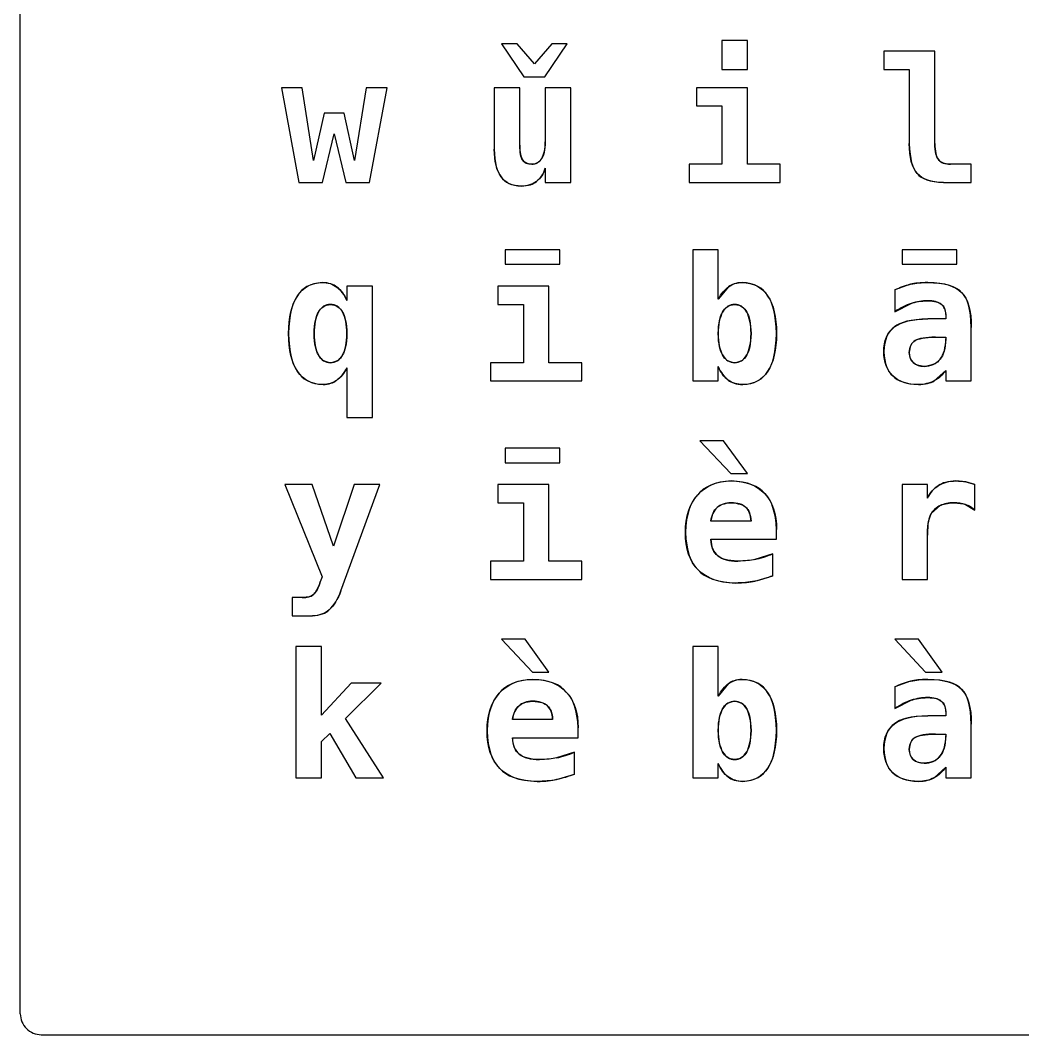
# Model space of a CAD drawing. Extents: x 0.3 to 27.4, y 70.6 to 97.6.
# Drawn here: x 0.27 to 13.82, y 70.56 to 84.26 of the extents above; entities that cross this region are included whole.
import ezdxf

# ---------------------------------------------------------------- set-up
doc = ezdxf.new("R2010")
doc.units = 0
doc.layers.get('0').update_dxf_attribs({"linetype": 'CONTINUOUS'})

msp = doc.modelspace()

# ---------------------------------------------------------------- linework, layer by layer
at = {"color": 7}
for points in [[(0.270933, 70.837956), (0.270933, 97.366844)], [(6.775303, 83.94178), (7.07694, 83.498558)], [(6.984602, 83.94178), (6.775303, 83.94178)], [(7.217755, 83.674), (6.984602, 83.94178)], [(7.452447, 83.94178), (7.217755, 83.674)], [(7.360109, 83.498558), (7.661746, 83.94178)], [(7.661746, 83.94178), (7.452447, 83.94178)], [(10.096623, 83.991026), (9.751895, 83.991026)], [(9.751895, 83.991026), (9.751895, 83.597052), (10.096623, 83.597052)], [(10.096623, 83.597052), (10.096623, 83.991026)], [(11.940538, 83.843286), (11.940538, 83.597052)], [(12.629994, 83.843286), (11.940538, 83.843286)], [(12.629994, 82.596726), (12.629994, 83.843286)], [(7.07694, 83.498558), (7.360109, 83.498558)], [(11.940538, 83.597052), (12.285266, 83.597052)], [(12.285266, 83.597052), (12.285266, 82.596726)], [(3.798711, 83.350818), (4.034173, 82.0704)], [(4.081111, 83.350818), (3.798711, 83.350818)], [(4.235007, 82.36665), (4.081111, 83.350818)], [(4.944469, 83.350818), (4.788265, 82.36665)], [(5.226869, 83.350818), (4.944469, 83.350818)], [(4.991408, 82.0704), (5.226869, 83.350818)], [(6.67681, 83.350818), (6.67681, 82.521316)], [(7.021537, 83.350818), (6.67681, 83.350818)], [(7.021537, 82.572872), (7.021537, 83.350818)], [(7.366265, 82.0704), (7.710993, 82.0704), (7.710993, 83.350818), (7.366265, 83.350818), (7.366265, 82.61904)], [(10.096623, 83.350818), (9.407167, 83.350818)], [(9.407167, 83.350818), (9.407167, 83.104583), (9.751895, 83.104583)], [(10.096623, 82.316634), (10.096623, 83.350818)], [(9.751895, 83.104583), (9.751895, 82.316634)], [(4.375822, 83.00609), (4.235007, 82.36665)], [(4.649758, 83.00609), (4.375822, 83.00609)], [(4.788265, 82.36665), (4.649758, 83.00609)], [(4.355816, 82.0704), (4.512021, 82.729076)], [(4.512021, 82.729076), (4.669764, 82.0704)], [(7.366265, 82.264309), (7.366265, 82.0704)], [(9.308674, 82.316634), (9.308674, 82.0704)], [(9.751895, 82.316634), (9.308674, 82.316634)], [(10.539845, 82.316634), (10.096623, 82.316634)], [(10.539845, 82.0704), (10.539845, 82.316634)], [(13.122462, 82.0704), (13.122462, 82.316634), (12.84391, 82.316634)], [(4.034173, 82.0704), (4.355816, 82.0704)], [(4.669764, 82.0704), (4.991408, 82.0704)], [(9.308674, 82.0704), (10.539845, 82.0704)], [(12.746185, 82.0704), (13.122462, 82.0704)], [(6.82455, 81.162175), (6.82455, 80.965187)], [(7.563252, 80.965187), (7.563252, 81.162175), (6.82455, 81.162175)], [(9.702648, 81.162175), (9.357921, 81.162175)], [(9.357921, 81.162175), (9.357921, 79.389289)], [(9.702648, 80.493495), (9.702648, 81.162175)], [(12.186772, 81.162175), (12.186772, 80.965187)], [(12.925475, 80.965187), (12.925475, 81.162175), (12.186772, 81.162175)], [(6.82455, 80.965187), (7.563252, 80.965187)], [(12.186772, 80.965187), (12.925475, 80.965187)], [(4.685154, 80.669706), (4.685154, 80.475797)], [(5.029882, 80.669706), (4.685154, 80.669706)], [(5.029882, 78.896821), (5.029882, 80.669706)], [(6.726056, 80.669706), (6.726056, 80.423472)], [(7.415512, 79.635523), (7.415512, 80.669706), (6.726056, 80.669706)], [(9.843464, 80.662781), (9.702648, 80.493495)], [(12.302964, 80.695099), (12.088279, 80.62046)], [(12.088279, 80.62046), (12.088279, 80.324979), (12.312198, 80.437323)], [(6.726056, 80.423472), (7.070784, 80.423472)], [(7.070784, 80.423472), (7.070784, 79.635523)], [(12.777734, 80.284966), (12.777734, 80.226485), (12.534578, 80.226485)], [(13.122462, 79.389289), (13.122462, 80.111832)], [(12.637689, 79.980251), (12.777734, 79.980251), (12.777734, 79.957936)], [(6.627563, 79.635523), (6.627563, 79.389289)], [(7.070784, 79.635523), (6.627563, 79.635523)], [(7.858733, 79.635523), (7.415512, 79.635523)], [(7.858733, 79.389289), (7.858733, 79.635523)], [(4.685154, 79.56627), (4.685154, 78.896821)], [(9.357921, 79.389289), (9.702648, 79.389289), (9.702648, 79.583198)], [(12.61999, 79.389289), (12.777734, 79.530874)], [(12.777734, 79.530874), (12.777734, 79.389289)], [(6.627563, 79.389289), (7.858733, 79.389289)], [(12.777734, 79.389289), (13.122462, 79.389289)], [(4.685154, 78.896821), (5.029882, 78.896821)], [(9.456414, 78.579557), (9.873473, 78.136336)], [(9.775749, 78.579557), (9.456414, 78.579557)], [(9.873473, 78.136336), (10.096623, 78.136336), (9.775749, 78.579557)], [(6.82455, 78.481064), (6.82455, 78.284076)], [(7.563252, 78.284076), (7.563252, 78.481064), (6.82455, 78.481064)], [(6.82455, 78.284076), (7.563252, 78.284076)], [(4.21654, 77.988595), (3.847958, 77.988595)], [(3.847958, 77.988595), (4.34966, 76.741265)], [(4.505095, 77.157555), (4.21654, 77.988595)], [(4.781339, 77.988595), (4.505095, 77.157555)], [(4.604358, 76.554281), (5.128376, 77.988595)], [(5.128376, 77.988595), (4.781339, 77.988595)], [(7.415512, 77.988595), (6.726056, 77.988595)], [(6.726056, 77.988595), (6.726056, 77.742361)], [(7.415512, 76.954412), (7.415512, 77.988595)], [(12.186772, 77.988595), (12.186772, 76.708178)], [(12.5315, 77.988595), (12.186772, 77.988595)], [(12.5315, 77.80315), (12.5315, 77.988595)], [(13.047822, 78.024761), (12.915471, 78.037842)], [(13.171709, 77.988595), (13.047822, 78.024761)], [(13.171709, 77.643868), (13.171709, 77.988595)], [(7.070784, 77.742361), (7.070784, 76.954412), (6.627563, 76.954412)], [(6.726056, 77.742361), (7.070784, 77.742361)], [(13.044744, 77.717738), (13.171709, 77.643868)], [(12.542273, 77.49151), (12.579977, 77.596929)], [(12.579977, 77.596929), (12.701556, 77.704657)], [(10.14587, 77.496127), (9.604155, 77.494588)], [(9.604155, 77.249893), (10.490598, 77.249893), (10.490598, 77.383013)], [(12.5315, 76.708178), (12.5315, 77.303757)], [(10.441351, 77.052906), (10.199734, 76.977496)], [(10.441351, 76.757425), (10.441351, 77.052906)], [(6.627563, 76.954412), (6.627563, 76.708178)], [(7.858733, 76.954412), (7.415512, 76.954412)], [(7.858733, 76.708178), (7.858733, 76.954412)], [(10.197425, 76.683554), (10.441351, 76.757425)], [(4.34966, 76.741265), (4.325037, 76.672782)], [(6.627563, 76.708178), (7.858733, 76.708178)], [(12.186772, 76.708178), (12.5315, 76.708178)], [(4.080341, 76.461944), (3.946452, 76.461944), (3.946452, 76.215709), (4.218848, 76.215709)], [(4.340426, 75.799953), (3.995698, 75.799953)], [(3.995698, 75.799953), (3.995698, 74.027067)], [(4.340426, 74.871958), (4.340426, 75.799953)], [(7.094638, 75.898446), (6.775303, 75.898446)], [(6.775303, 75.898446), (7.192362, 75.455225), (7.415512, 75.455225)], [(7.415512, 75.455225), (7.094638, 75.898446)], [(9.357921, 75.799953), (9.357921, 74.027067)], [(9.702648, 75.799953), (9.357921, 75.799953)], [(9.702648, 75.131273), (9.702648, 75.799953)], [(12.088279, 75.898446), (12.505338, 75.455225)], [(12.728487, 75.455225), (12.407614, 75.898446), (12.088279, 75.898446)], [(12.505338, 75.455225), (12.728487, 75.455225)], [(4.743635, 75.307484), (4.340426, 74.871958)], [(4.664378, 74.829636), (5.149921, 75.307484)], [(5.149921, 75.307484), (4.743635, 75.307484)], [(9.843464, 75.300559), (9.702648, 75.131273)], [(12.302964, 75.332877), (12.088279, 75.258237)], [(12.088279, 75.258237), (12.088279, 74.962756)], [(12.088279, 74.962756), (12.312198, 75.075101)], [(12.777734, 74.922743), (12.777734, 74.864263), (12.534578, 74.864263)], [(5.177622, 74.027067), (4.664378, 74.829636)], [(7.464759, 74.815016), (6.923044, 74.813477)], [(7.809487, 74.568782), (7.809487, 74.701902)], [(12.61999, 74.027067), (12.777734, 74.168651), (12.777734, 74.027067), (13.122462, 74.027067), (13.122462, 74.74961)], [(4.340426, 74.516457), (4.455079, 74.626493)], [(4.455079, 74.626493), (4.806732, 74.027067)], [(6.923044, 74.568782), (7.809487, 74.568782)], [(12.637689, 74.618029), (12.777734, 74.618029), (12.777734, 74.595714)], [(3.995698, 74.027067), (4.340426, 74.027067), (4.340426, 74.516457)], [(7.76024, 74.076313), (7.76024, 74.371794), (7.518623, 74.296385)], [(9.702648, 74.027067), (9.702648, 74.220976)], [(4.806732, 74.027067), (5.177622, 74.027067)], [(7.516314, 74.002443), (7.76024, 74.076313)], [(9.357921, 74.027067), (9.702648, 74.027067)], [(0.553156, 70.555733), (27.082044, 70.555733)]]:
    msp.add_lwpolyline(points, dxfattribs=at)
for points in [[(6.67681, 82.521316), (6.682484, 82.335409), (6.713263, 82.210753), (6.769147, 82.147348)], [(6.769147, 82.147348), (6.707589, 82.231478), (6.67681, 82.356134), (6.67681, 82.521316)], [(7.058472, 82.375884), (7.035894, 82.405795), (7.023583, 82.471457), (7.021537, 82.572872)], [(7.021537, 82.572872), (7.021537, 82.481047), (7.033849, 82.415384), (7.058472, 82.375884)], [(7.366265, 82.61904), (7.363047, 82.510321), (7.346632, 82.435937), (7.317018, 82.395891)], [(7.317018, 82.395891), (7.34985, 82.449242), (7.366265, 82.523625), (7.366265, 82.61904)], [(12.285266, 82.596726), (12.291124, 82.388462), (12.326777, 82.253546), (12.392224, 82.191978)], [(12.392224, 82.191978), (12.320919, 82.27303), (12.285266, 82.407946), (12.285266, 82.596726)], [(12.392224, 82.191978), (12.320919, 82.27303), (12.285266, 82.407946), (12.285266, 82.596726)], [(12.678471, 82.379732), (12.648756, 82.41212), (12.632597, 82.484451), (12.629994, 82.596726)], [(12.629994, 82.596726), (12.629994, 82.494641), (12.646153, 82.42231), (12.678471, 82.379732)], [(7.182359, 82.316634), (7.117983, 82.320395), (7.076688, 82.340145), (7.058472, 82.375884)], [(7.058472, 82.375884), (7.083609, 82.336384), (7.124904, 82.316634), (7.182359, 82.316634)], [(7.317018, 82.395891), (7.293083, 82.348459), (7.248196, 82.32204), (7.182359, 82.316634)], [(7.182359, 82.316634), (7.239814, 82.316634), (7.2847, 82.343053), (7.317018, 82.395891)], [(7.182359, 82.316634), (7.239814, 82.316634), (7.2847, 82.343053), (7.317018, 82.395891)], [(12.84391, 82.316634), (12.757977, 82.320322), (12.702831, 82.341354), (12.678471, 82.379732)], [(12.678471, 82.379732), (12.711302, 82.337667), (12.766448, 82.316634), (12.84391, 82.316634)], [(7.246226, 82.084251), (7.301254, 82.124871), (7.341267, 82.184891), (7.366265, 82.264309)], [(7.366265, 82.264309), (7.342668, 82.186848), (7.302655, 82.126829), (7.246226, 82.084251)], [(6.769147, 82.147348), (6.815544, 82.070964), (6.906856, 82.028899), (7.043083, 82.021153)], [(7.043083, 82.021153), (6.922018, 82.021153), (6.830706, 82.063218), (6.769147, 82.147348)], [(12.392224, 82.191978), (12.446728, 82.117671), (12.564715, 82.077145), (12.746185, 82.0704)], [(12.746185, 82.0704), (12.582029, 82.0704), (12.464042, 82.110926), (12.392224, 82.191978)], [(7.043083, 82.021153), (7.136921, 82.02592), (7.204635, 82.046952), (7.246226, 82.084251)], [(7.246226, 82.084251), (7.19031, 82.042186), (7.122596, 82.021153), (7.043083, 82.021153)], [(4.351199, 80.718953), (4.187759, 80.707215), (4.076184, 80.646939), (4.016474, 80.538125)], [(4.016474, 80.538125), (4.095988, 80.658677), (4.207562, 80.718953), (4.351199, 80.718953)], [(4.548186, 80.657395), (4.507034, 80.693677), (4.441372, 80.714197), (4.351199, 80.718953)], [(4.351199, 80.718953), (4.427121, 80.718953), (4.492784, 80.698434), (4.548186, 80.657395)], [(4.685154, 80.475797), (4.651113, 80.554467), (4.605457, 80.614999), (4.548186, 80.657395)], [(4.548186, 80.657395), (4.604102, 80.616869), (4.649758, 80.556336), (4.685154, 80.475797)], [(9.702648, 80.493495), (9.743175, 80.568904), (9.790113, 80.625333), (9.843464, 80.662781)], [(10.025061, 80.718953), (9.943703, 80.714307), (9.88317, 80.695583), (9.843464, 80.662781)], [(9.843464, 80.662781), (9.897327, 80.700229), (9.95786, 80.718953), (10.025061, 80.718953)], [(9.843464, 80.662781), (9.897327, 80.700229), (9.95786, 80.718953), (10.025061, 80.718953)], [(9.843464, 80.662781), (9.897327, 80.700229), (9.95786, 80.718953), (10.025061, 80.718953)], [(10.369789, 80.540434), (10.309243, 80.648052), (10.194333, 80.707558), (10.025061, 80.718953)], [(10.025061, 80.718953), (10.174341, 80.718953), (10.28925, 80.659447), (10.369789, 80.540434)], [(12.088279, 80.62046), (12.159071, 80.654317), (12.230633, 80.679197), (12.302964, 80.695099)], [(12.534578, 80.718953), (12.433446, 80.716829), (12.356242, 80.708878), (12.302964, 80.695099)], [(12.302964, 80.695099), (12.375808, 80.711002), (12.453013, 80.718953), (12.534578, 80.718953)], [(12.302964, 80.695099), (12.375808, 80.711002), (12.453013, 80.718953), (12.534578, 80.718953)], [(12.990881, 80.585833), (12.924058, 80.667572), (12.771957, 80.711946), (12.534578, 80.718953)], [(12.534578, 80.718953), (12.751059, 80.718953), (12.90316, 80.67458), (12.990881, 80.585833)], [(4.016474, 80.538125), (3.944653, 80.447944), (3.904896, 80.278401), (3.897205, 80.029498)], [(3.897205, 80.029498), (3.897205, 80.248543), (3.936961, 80.418086), (4.016474, 80.538125)], [(3.897205, 80.029498), (3.897205, 80.248543), (3.936961, 80.418086), (4.016474, 80.538125)], [(10.490598, 80.029498), (10.482943, 80.280994), (10.442674, 80.451306), (10.369789, 80.540434)], [(10.369789, 80.540434), (10.450328, 80.421933), (10.490598, 80.251621), (10.490598, 80.029498)], [(12.312198, 80.437323), (12.365074, 80.457753), (12.439201, 80.469552), (12.534578, 80.472719)], [(12.534578, 80.472719), (12.458143, 80.472719), (12.384016, 80.46092), (12.312198, 80.437323)], [(12.534578, 80.472719), (12.625364, 80.469585), (12.685896, 80.453682), (12.716176, 80.425011)], [(12.716176, 80.425011), (12.675137, 80.456817), (12.614604, 80.472719), (12.534578, 80.472719)], [(13.122462, 80.111832), (13.115747, 80.360467), (13.071886, 80.518467), (12.990881, 80.585833)], [(12.990881, 80.585833), (13.078602, 80.497599), (13.122462, 80.339599), (13.122462, 80.111832)], [(4.241933, 80.029498), (4.245787, 80.170042), (4.265281, 80.266484), (4.300413, 80.318823)], [(4.300413, 80.318823), (4.261426, 80.249056), (4.241933, 80.152615), (4.241933, 80.029498)], [(4.300413, 80.318823), (4.261426, 80.249056), (4.241933, 80.152615), (4.241933, 80.029498)], [(4.300413, 80.318823), (4.32967, 80.381721), (4.38379, 80.416604), (4.462774, 80.423472)], [(4.462774, 80.423472), (4.39352, 80.423472), (4.3394, 80.388589), (4.300413, 80.318823)], [(4.462774, 80.423472), (4.541398, 80.416512), (4.595518, 80.381629), (4.625134, 80.318823)], [(4.625134, 80.318823), (4.585634, 80.388589), (4.531514, 80.423472), (4.462774, 80.423472)], [(4.625134, 80.318823), (4.585634, 80.388589), (4.531514, 80.423472), (4.462774, 80.423472)], [(4.625134, 80.318823), (4.661192, 80.266484), (4.681198, 80.170042), (4.685154, 80.029498)], [(4.685154, 80.029498), (4.685154, 80.152615), (4.665148, 80.249056), (4.625134, 80.318823)], [(9.702648, 80.029498), (9.706554, 80.170042), (9.726304, 80.266484), (9.761899, 80.318823)], [(9.761899, 80.318823), (9.722399, 80.249056), (9.702648, 80.152615), (9.702648, 80.029498)], [(9.761899, 80.318823), (9.722399, 80.249056), (9.702648, 80.152615), (9.702648, 80.029498)], [(9.761899, 80.318823), (9.791883, 80.381571), (9.84626, 80.416454), (9.925029, 80.423472)], [(9.925029, 80.423472), (9.856288, 80.423472), (9.801912, 80.388589), (9.761899, 80.318823)], [(9.925029, 80.423472), (10.004013, 80.416604), (10.058133, 80.381721), (10.087389, 80.318823)], [(10.087389, 80.318823), (10.048402, 80.388589), (9.994282, 80.423472), (9.925029, 80.423472)], [(10.087389, 80.318823), (10.048402, 80.388589), (9.994282, 80.423472), (9.925029, 80.423472)], [(10.087389, 80.318823), (10.122522, 80.266484), (10.142016, 80.170042), (10.14587, 80.029498)], [(10.14587, 80.029498), (10.14587, 80.152615), (10.126376, 80.249056), (10.087389, 80.318823)], [(12.312198, 80.437323), (12.240892, 80.413726), (12.166253, 80.376277), (12.088279, 80.324979)], [(12.312198, 80.437323), (12.240892, 80.413726), (12.166253, 80.376277), (12.088279, 80.324979)], [(12.716176, 80.425011), (12.753013, 80.401832), (12.773532, 80.35515), (12.777734, 80.284966)], [(12.777734, 80.284966), (12.777734, 80.346524), (12.757215, 80.393206), (12.716176, 80.425011)], [(12.534578, 80.226485), (12.308267, 80.22009), (12.158475, 80.183925), (12.085201, 80.117988)], [(12.085201, 80.117988), (12.182155, 80.190319), (12.331948, 80.226485), (12.534578, 80.226485)], [(12.085201, 80.117988), (12.182155, 80.190319), (12.331948, 80.226485), (12.534578, 80.226485)], [(12.085201, 80.117988), (11.997239, 80.06369), (11.949018, 79.952116), (11.940538, 79.783264)], [(11.940538, 79.783264), (11.940538, 79.934595), (11.988759, 80.04617), (12.085201, 80.117988)], [(11.940538, 79.783264), (11.940538, 79.934595), (11.988759, 80.04617), (12.085201, 80.117988)], [(3.897205, 80.029498), (3.904881, 79.777857), (3.945151, 79.607289), (4.018013, 79.517792)], [(4.018013, 79.517792), (3.937474, 79.636806), (3.897205, 79.807374), (3.897205, 80.029498)], [(4.300413, 79.740173), (4.265281, 79.792512), (4.245787, 79.888954), (4.241933, 80.029498)], [(4.241933, 80.029498), (4.241933, 79.906381), (4.261426, 79.809939), (4.300413, 79.740173)], [(4.685154, 80.029498), (4.681198, 79.888954), (4.661192, 79.792512), (4.625134, 79.740173)], [(4.625134, 79.740173), (4.665148, 79.809939), (4.685154, 79.906381), (4.685154, 80.029498)], [(4.625134, 79.740173), (4.665148, 79.809939), (4.685154, 79.906381), (4.685154, 80.029498)], [(9.761899, 79.740173), (9.726304, 79.792512), (9.706554, 79.888954), (9.702648, 80.029498)], [(9.702648, 80.029498), (9.702648, 79.906381), (9.722399, 79.809939), (9.761899, 79.740173)], [(10.14587, 80.029498), (10.142016, 79.888954), (10.122522, 79.792512), (10.087389, 79.740173)], [(10.087389, 79.740173), (10.126376, 79.809939), (10.14587, 79.906381), (10.14587, 80.029498)], [(10.087389, 79.740173), (10.126376, 79.809939), (10.14587, 79.906381), (10.14587, 80.029498)], [(10.371328, 79.520101), (10.443128, 79.610651), (10.482885, 79.78045), (10.490598, 80.029498)], [(10.490598, 80.029498), (10.490598, 79.810452), (10.450841, 79.640653), (10.371328, 79.520101)], [(10.490598, 80.029498), (10.490598, 79.810452), (10.450841, 79.640653), (10.371328, 79.520101)], [(12.285266, 79.771721), (12.289589, 79.855986), (12.315495, 79.90985), (12.362984, 79.933312)], [(12.362984, 79.933312), (12.311172, 79.90202), (12.285266, 79.848156), (12.285266, 79.771721)], [(12.362984, 79.933312), (12.311172, 79.90202), (12.285266, 79.848156), (12.285266, 79.771721)], [(12.362984, 79.933312), (12.402868, 79.962156), (12.494437, 79.977802), (12.637689, 79.980251)], [(12.637689, 79.980251), (12.506877, 79.980251), (12.415308, 79.964605), (12.362984, 79.933312)], [(12.777734, 79.957936), (12.772693, 79.824592), (12.747044, 79.73328), (12.700786, 79.684)], [(12.700786, 79.684), (12.752085, 79.749663), (12.777734, 79.840975), (12.777734, 79.957936)], [(12.700786, 79.684), (12.752085, 79.749663), (12.777734, 79.840975), (12.777734, 79.957936)], [(11.940538, 79.783264), (11.948579, 79.624288), (11.989619, 79.515534), (12.063655, 79.457003)], [(12.063655, 79.457003), (11.981577, 79.534977), (11.940538, 79.643731), (11.940538, 79.783264)], [(12.063655, 79.457003), (11.981577, 79.534977), (11.940538, 79.643731), (11.940538, 79.783264)], [(12.33913, 79.636293), (12.307335, 79.660653), (12.28938, 79.705796), (12.285266, 79.771721)], [(12.285266, 79.771721), (12.285266, 79.715293), (12.30322, 79.67015), (12.33913, 79.636293)], [(4.462774, 79.635523), (4.38379, 79.642391), (4.32967, 79.677274), (4.300413, 79.740173)], [(4.300413, 79.740173), (4.3394, 79.670406), (4.39352, 79.635523), (4.462774, 79.635523)], [(4.300413, 79.740173), (4.3394, 79.670406), (4.39352, 79.635523), (4.462774, 79.635523)], [(4.625134, 79.740173), (4.595518, 79.677366), (4.541398, 79.642483), (4.462774, 79.635523)], [(4.462774, 79.635523), (4.531514, 79.635523), (4.585634, 79.670406), (4.625134, 79.740173)], [(9.925029, 79.635523), (9.84626, 79.642541), (9.791883, 79.677425), (9.761899, 79.740173)], [(9.761899, 79.740173), (9.801912, 79.670406), (9.856288, 79.635523), (9.925029, 79.635523)], [(9.761899, 79.740173), (9.801912, 79.670406), (9.856288, 79.635523), (9.925029, 79.635523)], [(10.087389, 79.740173), (10.058133, 79.677274), (10.004013, 79.642391), (9.925029, 79.635523)], [(9.925029, 79.635523), (9.994282, 79.635523), (10.048402, 79.670406), (10.087389, 79.740173)], [(12.485331, 79.586276), (12.413711, 79.590037), (12.364977, 79.606709), (12.33913, 79.636293)], [(12.33913, 79.636293), (12.375039, 79.602948), (12.423773, 79.586276), (12.485331, 79.586276)], [(12.700786, 79.684), (12.662629, 79.625145), (12.590811, 79.59257), (12.485331, 79.586276)], [(12.485331, 79.586276), (12.578182, 79.586276), (12.65, 79.618851), (12.700786, 79.684)], [(12.485331, 79.586276), (12.578182, 79.586276), (12.65, 79.618851), (12.700786, 79.684)], [(4.018013, 79.517792), (4.07856, 79.410638), (4.193469, 79.351388), (4.362741, 79.340042)], [(4.362741, 79.340042), (4.213462, 79.340042), (4.098552, 79.399292), (4.018013, 79.517792)], [(4.543569, 79.396214), (4.600103, 79.436919), (4.647298, 79.493604), (4.685154, 79.56627)], [(4.685154, 79.56627), (4.644628, 79.490347), (4.597433, 79.433662), (4.543569, 79.396214)], [(9.702648, 79.583198), (9.735933, 79.504197), (9.781076, 79.443408), (9.838077, 79.400831)], [(9.838077, 79.400831), (9.782162, 79.44187), (9.737019, 79.502659), (9.702648, 79.583198)], [(10.036604, 79.340042), (10.200043, 79.35173), (10.311618, 79.41175), (10.371328, 79.520101)], [(10.371328, 79.520101), (10.291815, 79.400062), (10.18024, 79.340042), (10.036604, 79.340042)], [(12.777734, 79.530874), (12.736695, 79.469828), (12.684114, 79.422633), (12.61999, 79.389289)], [(12.777734, 79.530874), (12.736695, 79.469828), (12.684114, 79.422633), (12.61999, 79.389289)], [(4.362741, 79.340042), (4.443982, 79.344672), (4.504258, 79.363396), (4.543569, 79.396214)], [(4.543569, 79.396214), (4.490219, 79.358766), (4.429943, 79.340042), (4.362741, 79.340042)], [(4.543569, 79.396214), (4.490219, 79.358766), (4.429943, 79.340042), (4.362741, 79.340042)], [(9.838077, 79.400831), (9.879963, 79.365054), (9.946139, 79.344791), (10.036604, 79.340042)], [(10.036604, 79.340042), (9.960681, 79.340042), (9.894506, 79.360305), (9.838077, 79.400831)], [(12.063655, 79.457003), (12.125642, 79.386688), (12.240551, 79.347701), (12.408383, 79.340042)], [(12.408383, 79.340042), (12.261155, 79.340042), (12.146246, 79.379029), (12.063655, 79.457003)], [(12.408383, 79.340042), (12.502051, 79.344159), (12.572587, 79.360575), (12.61999, 79.389289)], [(12.61999, 79.389289), (12.555867, 79.356458), (12.485331, 79.340042), (12.408383, 79.340042)], [(12.61999, 79.389289), (12.555867, 79.356458), (12.485331, 79.340042), (12.408383, 79.340042)], [(9.880399, 78.037842), (9.660653, 78.025328), (9.509065, 77.963), (9.425635, 77.850858)], [(9.425635, 77.850858), (9.536953, 77.975514), (9.688541, 78.037842), (9.880399, 78.037842)], [(10.330546, 77.866248), (10.250407, 77.969529), (10.100358, 78.026728), (9.880399, 78.037842)], [(9.880399, 78.037842), (10.073795, 78.037842), (10.223844, 77.980644), (10.330546, 77.866248)], [(12.915471, 78.037842), (12.808367, 78.033012), (12.729879, 78.012492), (12.68001, 77.976284)], [(12.68001, 77.976284), (12.747211, 78.017323), (12.825699, 78.037842), (12.915471, 78.037842)], [(12.915471, 78.037842), (12.960614, 78.037842), (13.004731, 78.033482), (13.047822, 78.024761)], [(13.047822, 78.024761), (13.091426, 78.016553), (13.132722, 78.004498), (13.171709, 77.988595)], [(13.047822, 78.024761), (13.091426, 78.016553), (13.132722, 78.004498), (13.171709, 77.988595)], [(10.490598, 77.383013), (10.480244, 77.619245), (10.426894, 77.780323), (10.330546, 77.866248)], [(10.330546, 77.866248), (10.437247, 77.751851), (10.490598, 77.590773), (10.490598, 77.383013)], [(12.68001, 77.976284), (12.614061, 77.936514), (12.564558, 77.878803), (12.5315, 77.80315)], [(12.5315, 77.80315), (12.563818, 77.878047), (12.613322, 77.935758), (12.68001, 77.976284)], [(12.5315, 77.80315), (12.563818, 77.878047), (12.613322, 77.935758), (12.68001, 77.976284)], [(9.425635, 77.850858), (9.325955, 77.757817), (9.270552, 77.588788), (9.259427, 77.34377)], [(9.259427, 77.34377), (9.259427, 77.557686), (9.31483, 77.726715), (9.425635, 77.850858)], [(9.687259, 77.677725), (9.722394, 77.716335), (9.785491, 77.73788), (9.876551, 77.742361)], [(9.876551, 77.742361), (9.797551, 77.742361), (9.734454, 77.720816), (9.687259, 77.677725)], [(9.876551, 77.742361), (9.975717, 77.738397), (10.042149, 77.717621), (10.075847, 77.680033)], [(10.075847, 77.680033), (10.030704, 77.721585), (9.964272, 77.742361), (9.876551, 77.742361)], [(10.075847, 77.680033), (10.030704, 77.721585), (9.964272, 77.742361), (9.876551, 77.742361)], [(12.701556, 77.704657), (12.739355, 77.726602), (12.8004, 77.73917), (12.884692, 77.742361)], [(12.884692, 77.742361), (12.814926, 77.742361), (12.75388, 77.729793), (12.701556, 77.704657)], [(12.884692, 77.742361), (12.957167, 77.739996), (13.010518, 77.731788), (13.044744, 77.717738)], [(13.044744, 77.717738), (12.996011, 77.734153), (12.94266, 77.742361), (12.884692, 77.742361)], [(13.044744, 77.717738), (12.996011, 77.734153), (12.94266, 77.742361), (12.884692, 77.742361)], [(13.171709, 77.643868), (13.1358, 77.676699), (13.093478, 77.701322), (13.044744, 77.717738)], [(9.604155, 77.494588), (9.615936, 77.580396), (9.643637, 77.641441), (9.687259, 77.677725)], [(9.687259, 77.677725), (9.640577, 77.635147), (9.612876, 77.574101), (9.604155, 77.494588)], [(9.687259, 77.677725), (9.640577, 77.635147), (9.612876, 77.574101), (9.604155, 77.494588)], [(10.075847, 77.680033), (10.116931, 77.64817), (10.140271, 77.586868), (10.14587, 77.496127)], [(10.14587, 77.496127), (10.144331, 77.577179), (10.12099, 77.638481), (10.075847, 77.680033)], [(12.579977, 77.596929), (12.562023, 77.567689), (12.549455, 77.532549), (12.542273, 77.49151)], [(12.701556, 77.704657), (12.649231, 77.680033), (12.608705, 77.644124), (12.579977, 77.596929)], [(12.5315, 77.303757), (12.532172, 77.398379), (12.535763, 77.460963), (12.542273, 77.49151)], [(12.542273, 77.49151), (12.535091, 77.450471), (12.5315, 77.387887), (12.5315, 77.303757)], [(12.542273, 77.49151), (12.535091, 77.450471), (12.5315, 77.387887), (12.5315, 77.303757)], [(12.542273, 77.49151), (12.535091, 77.450471), (12.5315, 77.387887), (12.5315, 77.303757)], [(9.259427, 77.34377), (9.270448, 77.093425), (9.328415, 76.923883), (9.43333, 76.835142)], [(9.43333, 76.835142), (9.317395, 76.953129), (9.259427, 77.122672), (9.259427, 77.34377)], [(9.695723, 77.027513), (9.640983, 77.065192), (9.61046, 77.139318), (9.604155, 77.249893)], [(9.604155, 77.249893), (9.605181, 77.150886), (9.635704, 77.07676), (9.695723, 77.027513)], [(10.199734, 76.977496), (10.276682, 76.993399), (10.357221, 77.018535), (10.441351, 77.052906)], [(10.199734, 76.977496), (10.276682, 76.993399), (10.357221, 77.018535), (10.441351, 77.052906)], [(9.966581, 76.954412), (9.831649, 76.958874), (9.741363, 76.983241), (9.695723, 77.027513)], [(9.695723, 77.027513), (9.756256, 76.978779), (9.846542, 76.954412), (9.966581, 76.954412)], [(9.695723, 77.027513), (9.756256, 76.978779), (9.846542, 76.954412), (9.966581, 76.954412)], [(10.199734, 76.977496), (10.143708, 76.964227), (10.065991, 76.956532), (9.966581, 76.954412)], [(9.43333, 76.835142), (9.520558, 76.728775), (9.688048, 76.670038), (9.935801, 76.658931)], [(9.935801, 76.658931), (9.716756, 76.658931), (9.549265, 76.717668), (9.43333, 76.835142)], [(10.441351, 76.757425), (10.361838, 76.724593), (10.280529, 76.69997), (10.197425, 76.683554)], [(10.441351, 76.757425), (10.361838, 76.724593), (10.280529, 76.69997), (10.197425, 76.683554)], [(4.325037, 76.672782), (4.298011, 76.591649), (4.26595, 76.533937), (4.228851, 76.499648)], [(4.228851, 76.499648), (4.260657, 76.524272), (4.292718, 76.581983), (4.325037, 76.672782)], [(4.228851, 76.499648), (4.260657, 76.524272), (4.292718, 76.581983), (4.325037, 76.672782)], [(9.935801, 76.658931), (10.049321, 76.661081), (10.136529, 76.669289), (10.197425, 76.683554)], [(10.197425, 76.683554), (10.114834, 76.667139), (10.027626, 76.658931), (9.935801, 76.658931)], [(4.228851, 76.499648), (4.206119, 76.476959), (4.156615, 76.464391), (4.080341, 76.461944)], [(4.080341, 76.461944), (4.148056, 76.461944), (4.197559, 76.474512), (4.228851, 76.499648)], [(4.445076, 76.297275), (4.510191, 76.356154), (4.563285, 76.441823), (4.604358, 76.554281)], [(4.604358, 76.554281), (4.560242, 76.436807), (4.507147, 76.351138), (4.445076, 76.297275)], [(4.218848, 76.215709), (4.323488, 76.221851), (4.398897, 76.249039), (4.445076, 76.297275)], [(4.445076, 76.297275), (4.383004, 76.242898), (4.307595, 76.215709), (4.218848, 76.215709)], [(4.445076, 76.297275), (4.383004, 76.242898), (4.307595, 76.215709), (4.218848, 76.215709)], [(7.199288, 75.356731), (6.979542, 75.344217), (6.827954, 75.281889), (6.744524, 75.169747)], [(6.744524, 75.169747), (6.855842, 75.294403), (7.00743, 75.356731), (7.199288, 75.356731)], [(7.649434, 75.185137), (7.569296, 75.288418), (7.419247, 75.345616), (7.199288, 75.356731)], [(7.199288, 75.356731), (7.392684, 75.356731), (7.542733, 75.299533), (7.649434, 75.185137)], [(9.702648, 75.131273), (9.743175, 75.206682), (9.790113, 75.263111), (9.843464, 75.300559)], [(10.025061, 75.356731), (9.943703, 75.352085), (9.88317, 75.333361), (9.843464, 75.300559)], [(9.843464, 75.300559), (9.897327, 75.338007), (9.95786, 75.356731), (10.025061, 75.356731)], [(9.843464, 75.300559), (9.897327, 75.338007), (9.95786, 75.356731), (10.025061, 75.356731)], [(9.843464, 75.300559), (9.897327, 75.338007), (9.95786, 75.356731), (10.025061, 75.356731)], [(10.369789, 75.178211), (10.309243, 75.285829), (10.194333, 75.345336), (10.025061, 75.356731)], [(10.025061, 75.356731), (10.174341, 75.356731), (10.28925, 75.297225), (10.369789, 75.178211)], [(12.088279, 75.258237), (12.159071, 75.292095), (12.230633, 75.316975), (12.302964, 75.332877)], [(12.534578, 75.356731), (12.433446, 75.354607), (12.356242, 75.346656), (12.302964, 75.332877)], [(12.302964, 75.332877), (12.375808, 75.34878), (12.453013, 75.356731), (12.534578, 75.356731)], [(12.302964, 75.332877), (12.375808, 75.34878), (12.453013, 75.356731), (12.534578, 75.356731)], [(12.990881, 75.223611), (12.924058, 75.30535), (12.771957, 75.349723), (12.534578, 75.356731)], [(12.534578, 75.356731), (12.751059, 75.356731), (12.90316, 75.312358), (12.990881, 75.223611)], [(6.744524, 75.169747), (6.644844, 75.076706), (6.589441, 74.907677), (6.578316, 74.662659)], [(6.578316, 74.662659), (6.578316, 74.876574), (6.633719, 75.045604), (6.744524, 75.169747)], [(7.809487, 74.701902), (7.799133, 74.938134), (7.745783, 75.099212), (7.649434, 75.185137)], [(7.649434, 75.185137), (7.756136, 75.07074), (7.809487, 74.909662), (7.809487, 74.701902)], [(10.490598, 74.667275), (10.482943, 74.918772), (10.442674, 75.089084), (10.369789, 75.178211)], [(10.369789, 75.178211), (10.450328, 75.059711), (10.490598, 74.889399), (10.490598, 74.667275)], [(12.312198, 75.075101), (12.365074, 75.095531), (12.439201, 75.10733), (12.534578, 75.110497)], [(12.534578, 75.110497), (12.458143, 75.110497), (12.384016, 75.098698), (12.312198, 75.075101)], [(12.534578, 75.110497), (12.625364, 75.107363), (12.685896, 75.09146), (12.716176, 75.062789)], [(12.716176, 75.062789), (12.675137, 75.094594), (12.614604, 75.110497), (12.534578, 75.110497)], [(13.122462, 74.74961), (13.115747, 74.998244), (13.071886, 75.156245), (12.990881, 75.223611)], [(12.990881, 75.223611), (13.078602, 75.135377), (13.122462, 74.977377), (13.122462, 74.74961)], [(6.923044, 74.813477), (6.934825, 74.899285), (6.962526, 74.96033), (7.006148, 74.996614)], [(7.006148, 74.996614), (6.959466, 74.954036), (6.931764, 74.89299), (6.923044, 74.813477)], [(7.006148, 74.996614), (6.959466, 74.954036), (6.931764, 74.89299), (6.923044, 74.813477)], [(7.006148, 74.996614), (7.041283, 75.035224), (7.10438, 75.056769), (7.19544, 75.06125)], [(7.19544, 75.06125), (7.11644, 75.06125), (7.053343, 75.039705), (7.006148, 74.996614)], [(7.19544, 75.06125), (7.294606, 75.057285), (7.361038, 75.036509), (7.394736, 74.998922)], [(7.394736, 74.998922), (7.349593, 75.040474), (7.283161, 75.06125), (7.19544, 75.06125)], [(7.394736, 74.998922), (7.349593, 75.040474), (7.283161, 75.06125), (7.19544, 75.06125)], [(7.394736, 74.998922), (7.435819, 74.967059), (7.45916, 74.905757), (7.464759, 74.815016)], [(7.464759, 74.815016), (7.46322, 74.896068), (7.439879, 74.95737), (7.394736, 74.998922)], [(9.761899, 74.956601), (9.791883, 75.019349), (9.84626, 75.054232), (9.925029, 75.06125)], [(9.925029, 75.06125), (9.856288, 75.06125), (9.801912, 75.026367), (9.761899, 74.956601)], [(9.925029, 75.06125), (10.004013, 75.054382), (10.058133, 75.019499), (10.087389, 74.956601)], [(10.087389, 74.956601), (10.048402, 75.026367), (9.994282, 75.06125), (9.925029, 75.06125)], [(10.087389, 74.956601), (10.048402, 75.026367), (9.994282, 75.06125), (9.925029, 75.06125)], [(12.312198, 75.075101), (12.240892, 75.051503), (12.166253, 75.014055), (12.088279, 74.962756)], [(12.312198, 75.075101), (12.240892, 75.051503), (12.166253, 75.014055), (12.088279, 74.962756)], [(12.716176, 75.062789), (12.753013, 75.03961), (12.773532, 74.992928), (12.777734, 74.922743)], [(12.777734, 74.922743), (12.777734, 74.984302), (12.757215, 75.030984), (12.716176, 75.062789)], [(9.702648, 74.667275), (9.706554, 74.80782), (9.726304, 74.904261), (9.761899, 74.956601)], [(9.761899, 74.956601), (9.722399, 74.886834), (9.702648, 74.790393), (9.702648, 74.667275)], [(9.761899, 74.956601), (9.722399, 74.886834), (9.702648, 74.790393), (9.702648, 74.667275)], [(10.087389, 74.956601), (10.122522, 74.904261), (10.142016, 74.80782), (10.14587, 74.667275)], [(10.14587, 74.667275), (10.14587, 74.790393), (10.126376, 74.886834), (10.087389, 74.956601)], [(12.534578, 74.864263), (12.308267, 74.857868), (12.158475, 74.821702), (12.085201, 74.755766)], [(12.085201, 74.755766), (12.182155, 74.828097), (12.331948, 74.864263), (12.534578, 74.864263)], [(12.085201, 74.755766), (12.182155, 74.828097), (12.331948, 74.864263), (12.534578, 74.864263)], [(12.085201, 74.755766), (11.997239, 74.701468), (11.949018, 74.589893), (11.940538, 74.421041)], [(11.940538, 74.421041), (11.940538, 74.572373), (11.988759, 74.683948), (12.085201, 74.755766)], [(11.940538, 74.421041), (11.940538, 74.572373), (11.988759, 74.683948), (12.085201, 74.755766)], [(6.578316, 74.662659), (6.589337, 74.412314), (6.647304, 74.242772), (6.752219, 74.154031)], [(6.752219, 74.154031), (6.636284, 74.272018), (6.578316, 74.441561), (6.578316, 74.662659)], [(7.014612, 74.346402), (6.959872, 74.38408), (6.929349, 74.458207), (6.923044, 74.568782)], [(6.923044, 74.568782), (6.92407, 74.469775), (6.954592, 74.395648), (7.014612, 74.346402)], [(9.761899, 74.37795), (9.726304, 74.43029), (9.706554, 74.526731), (9.702648, 74.667275)], [(9.702648, 74.667275), (9.702648, 74.544158), (9.722399, 74.447717), (9.761899, 74.37795)], [(10.14587, 74.667275), (10.142016, 74.526731), (10.122522, 74.43029), (10.087389, 74.37795)], [(10.087389, 74.37795), (10.126376, 74.447717), (10.14587, 74.544158), (10.14587, 74.667275)], [(10.087389, 74.37795), (10.126376, 74.447717), (10.14587, 74.544158), (10.14587, 74.667275)], [(10.371328, 74.157879), (10.443128, 74.248429), (10.482885, 74.418228), (10.490598, 74.667275)], [(10.490598, 74.667275), (10.490598, 74.44823), (10.450841, 74.278431), (10.371328, 74.157879)], [(10.490598, 74.667275), (10.490598, 74.44823), (10.450841, 74.278431), (10.371328, 74.157879)], [(12.285266, 74.409499), (12.289589, 74.493764), (12.315495, 74.547628), (12.362984, 74.57109)], [(12.362984, 74.57109), (12.311172, 74.539798), (12.285266, 74.485934), (12.285266, 74.409499)], [(12.362984, 74.57109), (12.311172, 74.539798), (12.285266, 74.485934), (12.285266, 74.409499)], [(12.362984, 74.57109), (12.402868, 74.599933), (12.494437, 74.61558), (12.637689, 74.618029)], [(12.637689, 74.618029), (12.506877, 74.618029), (12.415308, 74.602383), (12.362984, 74.57109)], [(12.777734, 74.595714), (12.772693, 74.46237), (12.747044, 74.371058), (12.700786, 74.321778)], [(12.700786, 74.321778), (12.752085, 74.387441), (12.777734, 74.478752), (12.777734, 74.595714)], [(12.700786, 74.321778), (12.752085, 74.387441), (12.777734, 74.478752), (12.777734, 74.595714)], [(7.28547, 74.273301), (7.150538, 74.277763), (7.060252, 74.30213), (7.014612, 74.346402)], [(7.014612, 74.346402), (7.075145, 74.297668), (7.16543, 74.273301), (7.28547, 74.273301)], [(7.014612, 74.346402), (7.075145, 74.297668), (7.16543, 74.273301), (7.28547, 74.273301)], [(7.518623, 74.296385), (7.462597, 74.283116), (7.38488, 74.275421), (7.28547, 74.273301)], [(7.518623, 74.296385), (7.595571, 74.312288), (7.67611, 74.337424), (7.76024, 74.371794)], [(7.518623, 74.296385), (7.595571, 74.312288), (7.67611, 74.337424), (7.76024, 74.371794)], [(9.925029, 74.273301), (9.84626, 74.280319), (9.791883, 74.315202), (9.761899, 74.37795)], [(9.761899, 74.37795), (9.801912, 74.308184), (9.856288, 74.273301), (9.925029, 74.273301)], [(9.761899, 74.37795), (9.801912, 74.308184), (9.856288, 74.273301), (9.925029, 74.273301)], [(10.087389, 74.37795), (10.058133, 74.315052), (10.004013, 74.280169), (9.925029, 74.273301)], [(9.925029, 74.273301), (9.994282, 74.273301), (10.048402, 74.308184), (10.087389, 74.37795)], [(11.940538, 74.421041), (11.948579, 74.262065), (11.989619, 74.153312), (12.063655, 74.094781)], [(12.063655, 74.094781), (11.981577, 74.172755), (11.940538, 74.281509), (11.940538, 74.421041)], [(12.063655, 74.094781), (11.981577, 74.172755), (11.940538, 74.281509), (11.940538, 74.421041)], [(12.33913, 74.27407), (12.307335, 74.29843), (12.28938, 74.343573), (12.285266, 74.409499)], [(12.285266, 74.409499), (12.285266, 74.35307), (12.30322, 74.307927), (12.33913, 74.27407)], [(12.700786, 74.321778), (12.662629, 74.262923), (12.590811, 74.230348), (12.485331, 74.224054)], [(12.485331, 74.224054), (12.578182, 74.224054), (12.65, 74.256629), (12.700786, 74.321778)], [(12.485331, 74.224054), (12.578182, 74.224054), (12.65, 74.256629), (12.700786, 74.321778)], [(6.752219, 74.154031), (6.839447, 74.047664), (7.006937, 73.988927), (7.25469, 73.97782)], [(7.25469, 73.97782), (7.035645, 73.97782), (6.868154, 74.036557), (6.752219, 74.154031)], [(9.702648, 74.220976), (9.735933, 74.141975), (9.781076, 74.081186), (9.838077, 74.038609)], [(9.838077, 74.038609), (9.782162, 74.079648), (9.737019, 74.140437), (9.702648, 74.220976)], [(10.036604, 73.97782), (10.200043, 73.989508), (10.311618, 74.049528), (10.371328, 74.157879)], [(10.371328, 74.157879), (10.291815, 74.037839), (10.18024, 73.97782), (10.036604, 73.97782)], [(12.485331, 74.224054), (12.413711, 74.227815), (12.364977, 74.244487), (12.33913, 74.27407)], [(12.33913, 74.27407), (12.375039, 74.240726), (12.423773, 74.224054), (12.485331, 74.224054)], [(12.777734, 74.168651), (12.736695, 74.107606), (12.684114, 74.060411), (12.61999, 74.027067)], [(12.777734, 74.168651), (12.736695, 74.107606), (12.684114, 74.060411), (12.61999, 74.027067)], [(7.76024, 74.076313), (7.680727, 74.043482), (7.599418, 74.018859), (7.516314, 74.002443)], [(7.76024, 74.076313), (7.680727, 74.043482), (7.599418, 74.018859), (7.516314, 74.002443)], [(9.838077, 74.038609), (9.879963, 74.002832), (9.946139, 73.982569), (10.036604, 73.97782)], [(10.036604, 73.97782), (9.960681, 73.97782), (9.894506, 73.998083), (9.838077, 74.038609)], [(12.063655, 74.094781), (12.125642, 74.024465), (12.240551, 73.985478), (12.408383, 73.97782)], [(12.408383, 73.97782), (12.261155, 73.97782), (12.146246, 74.016807), (12.063655, 74.094781)], [(12.408383, 73.97782), (12.502051, 73.981937), (12.572587, 73.998352), (12.61999, 74.027067)], [(12.61999, 74.027067), (12.555867, 73.994235), (12.485331, 73.97782), (12.408383, 73.97782)], [(12.61999, 74.027067), (12.555867, 73.994235), (12.485331, 73.97782), (12.408383, 73.97782)], [(7.25469, 73.97782), (7.36821, 73.97997), (7.455418, 73.988178), (7.516314, 74.002443)], [(7.516314, 74.002443), (7.433723, 73.986028), (7.346515, 73.97782), (7.25469, 73.97782)], [(0.270933, 70.837956), (0.270933, 70.763106), (0.300667, 70.691321), (0.353594, 70.638394)], [(0.353594, 70.638394), (0.406521, 70.585467), (0.478306, 70.555733), (0.553156, 70.555733)]]:
    msp.add_open_spline(points, degree=3, dxfattribs=at)

doc.saveas('drawing.dxf')
